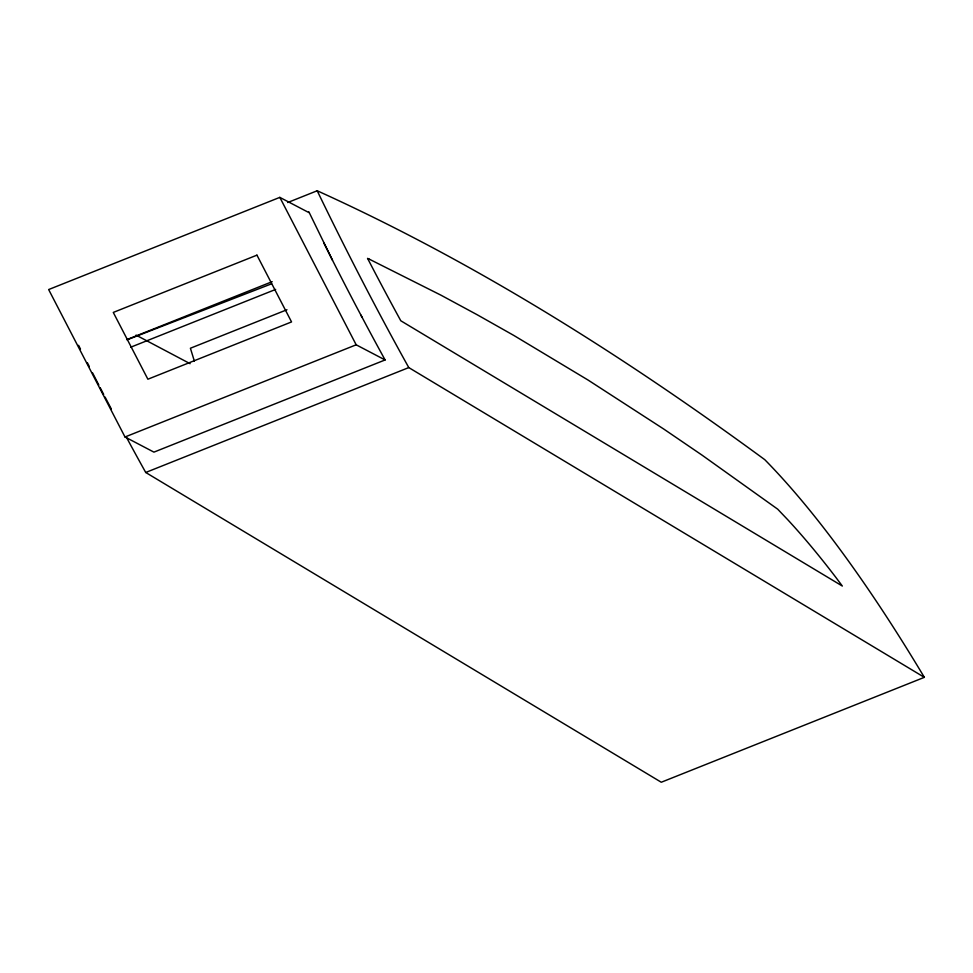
<?xml version="1.0" encoding="UTF-8"?>
<svg xmlns="http://www.w3.org/2000/svg" width="973" height="973" viewBox="0 0 973 973"><rect width="100%" height="100%" fill="white"/><g stroke="black" fill="none" stroke-linecap="round" stroke-linejoin="round"><path stroke-width="1.46" d="M308.745 212.515L279.823 197.373L48.65 289.553L125.006 436.986L153.929 452.129L385.101 359.949A1059.244 263.16 68.3 0 1 365.812 324.325L355.376 304.671A1059.244 263.16 68.3 0 1 332.474 260.205L308.867 211.822M287.667 202.542L317.198 190.757C476.162 262.722 624.277 356.592 764.742 459.645A825.809 205.169 68.3 0 1 924.35 677.342L661.275 782.243L145.719 472.477A1059.244 263.16 68.3 0 1 126.745 437.862M127.001 339.565L272.185 281.671M130.759 347.191L275.663 289.419M286.95 309.742L190.404 348.237L194.345 361.068M125.006 436.986L356.179 344.807L385.101 359.949M145.719 472.477L408.782 367.587L924.35 677.342M127.122 339.808L271.576 283.812M136.038 335.101L190.112 363.683M360.861 315.021L361.968 317.101M279.823 197.373L356.179 344.807M332.474 260.205L323.814 242.995M111.348 409.025A1059.244 263.16 68.3 0 1 105.072 397.069M103.685 394.406A1059.244 263.16 68.3 0 1 100.207 387.716M98.82 385.028A1059.244 263.16 68.3 0 1 92.569 372.902M89.334 366.578A1059.244 263.16 68.3 0 1 87.436 362.844M80.479 349.076A1059.244 263.16 68.3 0 1 78.582 345.306M408.782 367.587A1059.244 263.16 68.3 0 1 317.198 190.757M256.945 255.145L113.282 312.43L147.884 379.215L291.547 321.929L256.945 255.145M369.472 259.268L367.563 258.38L374.216 271.139A1002.689 249.112 68.3 0 0 396.072 312.102L400.791 320.762L842.338 586.05L835.831 577.354A769.254 191.122 68.3 0 0 787.668 519.643L777.682 509.159L701.91 455.048L663.659 428.984L588.106 380.078L513.878 335.478L477.257 314.79L440.988 295.196L369.472 259.268"/></g></svg>
